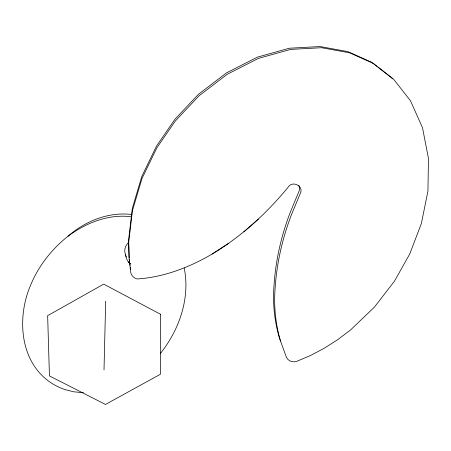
<?xml version="1.0" encoding="UTF-8"?>
<svg xmlns="http://www.w3.org/2000/svg" width="451" height="451" viewBox="0 0 451 451"><rect width="100%" height="100%" fill="white"/><g stroke="black" fill="none" stroke-linecap="round" stroke-linejoin="round"><path stroke-width="0.68" d="M104.006 369.921L105.681 301.206M160.488 353.342C179.34 329.675 190.311 298.117 184.211 267.945M298.917 185.451L299.622 187.982L299.312 190.531L290.359 212.083A263.316 234.932 -34 0 0 274.005 285.725A167.49 152.404 -30.6 0 0 279.406 337.957L286.385 357.237C288.082 361.178 293.082 362.779 296.955 361.268L310.666 355.433L324.292 348.223L337.681 339.688L350.602 329.912L374.42 307.108L394.478 281.12L409.717 254.048L421.347 223.606L427.943 191.106L428.45 158.408L422.486 127.65L410.478 100.776L393.565 79.162L373.315 63.405L349.593 52.818L321.619 47.721L290.591 49.401L258.384 58.41L227.169 74.325L198.998 95.837L175.321 121.026L170.794 127.588L156.835 147.877L142.014 178.466L132.436 210.634L128.687 242.503L129.009 257.752L130.705 272.286C131.252 275.561 133.947 278.222 137.155 278.96C163.662 277.292 189.324 267.42 212.133 254.054L213.284 253.31C242.052 235.963 267.003 212.957 288.262 187.058C292.592 180.05 304.436 186.415 300.14 193.8L291.594 214.372A265.16 236.33 -33.9 0 0 275.104 288.482A168.651 153.323 -30.5 0 0 280.528 341.035M243.794 231.87L258.474 219.09M131.889 214.513C108.629 211.632 85.442 221.013 68.039 236.211C51.702 249.11 38.47 266.034 30.544 285.336C16.422 318.124 19.737 363.912 52.959 384.01A57.801 53.855 1.6 0 0 64.955 389.557L73.558 391.772L83.407 392.742M68.039 236.211C85.983 222.873 108.618 213.785 131.269 216.784M212.133 254.054L228.307 243.546M376.873 66.365L371.438 62.137L347.884 51.617L320.109 46.554L289.311 48.223L257.335 57.164L226.357 72.972L198.389 94.327L174.892 119.34L170.399 125.857L156.542 146.011L141.823 176.397L132.318 208.351L128.591 240.017L129.234 257.921M377.961 67.21L391.553 77.781L392.415 78.886M130.153 263.779C126.387 260.841 125.553 255.627 124.735 251.179A12.414 11.861 -3.3 0 1 128.574 242.503M125.277 254.522L126.41 256.873M129.398 259.297L129.634 261.354M129.877 263.418L130.119 265.481M130.356 267.544L130.598 269.608M160.432 314.223L160.415 374.251L105.478 404.446L49.435 375.925L47.648 315.661L103.707 284.13L160.432 314.223M130.322 263.604L128.185 261.986L130.277 263.598"/></g></svg>
